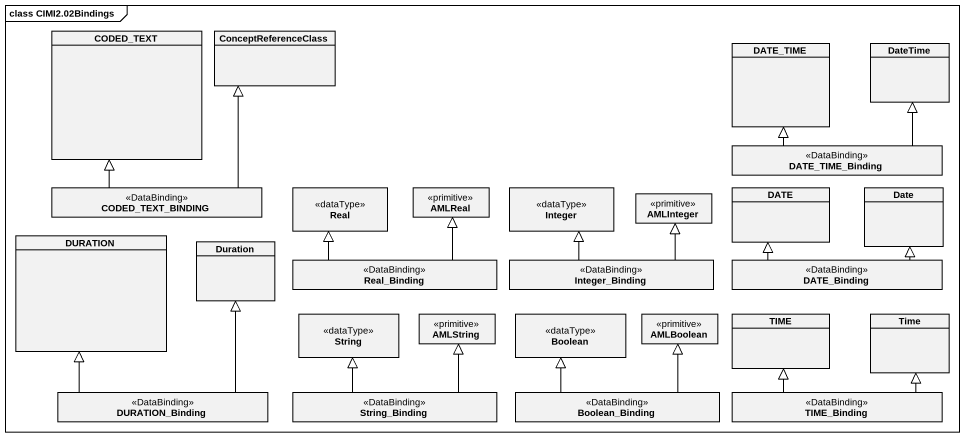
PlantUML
@startuml
mainframe class CIMI2.02Bindings
hide circle
hide empty members
class CODED_TEXT
class ConceptReferenceClass
class DATE_TIME
class DateTime
class DATE_TIME_Binding <<DataBinding>>
class CODED_TEXT_BINDING <<DataBinding>>
class Real <<dataType>>
class AMLReal <<primitive>>
class Integer <<dataType>>
class AMLInteger <<primitive>>
class DATE
class Date
class DURATION
class Duration
class Real_Binding <<DataBinding>>
class Integer_Binding <<DataBinding>>
class DATE_Binding <<DataBinding>>
class String <<dataType>>
class AMLString <<primitive>>
class Boolean <<dataType>>
class AMLBoolean <<primitive>>
class TIME
class Time
class DURATION_Binding <<DataBinding>>
class String_Binding <<DataBinding>>
class Boolean_Binding <<DataBinding>>
class TIME_Binding <<DataBinding>>
DATE_TIME_Binding -up-|> DATE_TIME
DATE_TIME_Binding -up-|> DateTime
CODED_TEXT_BINDING -up-|> CODED_TEXT
CODED_TEXT_BINDING -up-|> ConceptReferenceClass
Real_Binding -up-|> Real
Real_Binding -up-|> AMLReal
Integer_Binding -up-|> Integer
Integer_Binding -up-|> AMLInteger
DATE_Binding -up-|> DATE
DATE_Binding -up-|> Date
DURATION_Binding -up-|> DURATION
DURATION_Binding -up-|> Duration
String_Binding -up-|> String
String_Binding -up-|> AMLString
Boolean_Binding -up-|> Boolean
Boolean_Binding -up-|> AMLBoolean
TIME_Binding -up-|> TIME
TIME_Binding -up-|> Time
@enduml
